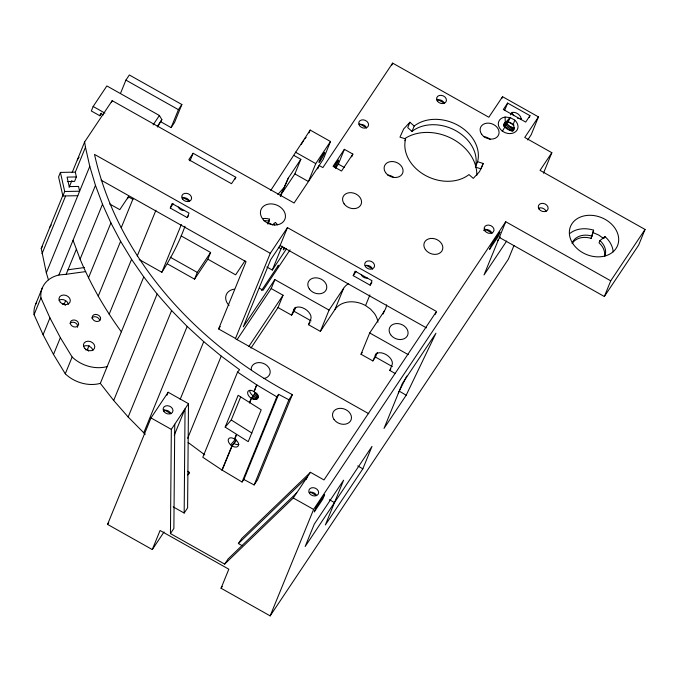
<?xml version="1.0" encoding="UTF-8"?>
<svg xmlns="http://www.w3.org/2000/svg" width="679" height="679" viewBox="0 0 679 679"><rect width="100%" height="100%" fill="white"/><g stroke="black" fill="none" stroke-linecap="round" stroke-linejoin="round"><path stroke-width="1.02" d="M368.799 413.732L235.401 338.668L270.284 253.309L287.438 227.618L436.487 311.483L323.993 479.934L310.439 472.304L293.286 497.996L224.664 564.096L170.446 533.592L171.329 429.374L188.482 403.682L168.154 392.25L151.001 417.933L107.562 524.392L152.291 549.557L164.055 531.946M174.758 424.231L173.875 528.457L170.446 533.592M173.187 506.865L184.17 513.044L185.053 408.826L174.265 435.256M188.482 403.682L187.599 507.909L184.17 513.044M503.665 124.444C507.357 118.307 517.092 125.046 513.366 130.826C509.683 131.217 505.499 128.382 503.546 125.309L504.752 122.814M77.576 327.27L77.211 324.579A4.295 3.37 22.2 0 0 74.707 322.576L73.629 322.287A4.295 3.37 22.2 0 0 69.979 323.45M267.84 223.943L268.197 222.551L272.635 224.851M267.993 223.798L269.571 219.19A12.884 10.117 22.2 0 0 263.096 218.57M572.38 243.184A17.578 13.792 22.2 0 1 591.129 238.38L593.607 230.189A25.386 19.92 22.2 0 0 570.156 233.237M591.129 238.38L593.607 230.189M513.129 124.834L514.75 120.124L510.192 117.56L505.091 117.068A10.151 7.97 22.2 0 0 499.455 127.924A10.151 7.97 22.2 0 0 514.258 132.609A10.151 7.97 22.2 0 0 514.75 120.124M270.751 190.417L310.176 130.071L330.503 141.512L323.187 159.438L294.092 203.013L112.188 100.662L84.637 141.945L85.469 147.258L75.318 172.135L60.406 172.415L58.572 176.896L62.875 195.976L77.788 195.705M157.52 127.015L161.865 119.631L159.395 115.489L106.875 85.936L93.15 106.484L91.325 110.974L99.796 115.736L101.51 113.164M48.421 279.807L46.325 272.797L41.224 248.412L63.02 194.966M72.161 172.551L84.637 141.945M62.875 195.976L64.709 191.495L60.406 172.415M42.022 253.717L65.523 196.138M69.105 187.353L71.898 180.521M99.796 115.736L100.713 113.495L103.25 114.921M75.318 172.135L76.396 176.939L74.571 181.42L67.323 181.548M111.407 102.58L112.188 100.662M46.325 272.797L89.772 166.347L85.469 147.258M120.429 93.558L125.912 80.114L129.341 74.979L181.862 104.524L174.545 122.458L171.116 127.593L160.957 121.872M35.52 304.548L42.387 287.743M145.272 434.314L128.17 416.999L113.682 400.466L100.322 383.372A31.336 24.597 22.2 0 1 65.277 373.815L53.497 354.463L43.083 334.73L34.077 314.683L40.935 297.869A31.336 24.597 22.2 0 1 58.878 275.012L95.459 185.367L89.772 166.347M58.878 275.012L66.169 274.274L76.362 249.295M43.083 334.73L49.949 317.916L40.935 297.869M121.354 331.827C104.897 309.268 90.876 284.942 80.105 259.157L102.512 204.252L95.459 185.367M65.311 305.558L64.395 303.666L65.549 300.814M53.497 354.463L60.363 337.658L49.949 317.916M88.499 277.83L110.906 222.924L102.512 204.252M127.584 198.752L128.373 196.817L132.991 199.414M121.295 227.584L133.228 198.353M65.277 373.815L72.135 357.01L60.363 337.658M98.2 296.214L120.607 241.3L110.906 222.924M171.116 127.593L178.433 109.667L181.862 104.524M85.596 349.863L87.549 349.278L89.102 345.484M109.166 314.233L131.573 259.327L120.607 241.3M137.243 256.034L155.932 210.235M170.268 208.054L172.101 203.573L189.034 213.104L187.209 217.586L170.268 208.054L173.128 203.776M190.01 160.881L193.116 153.267L235.8 177.278L235.027 179.188M100.322 383.372L143.761 276.922L131.573 259.327M139.17 259.514L161.857 272.279L181.344 224.528M161.857 272.279C171.074 257.757 179.12 242.615 184.968 226.302M113.682 400.466L157.129 294.015L143.761 276.922M128.17 416.999L171.617 310.541L157.129 294.015M167.45 263.902L194.55 279.145L197.292 272.423L210.609 252.486L181.123 235.902M194.55 279.145L207.867 259.208L210.609 252.486M143.727 432.888L187.166 326.438L171.617 310.541M166.958 395.186L168.154 392.25M180.156 399.388L203.725 341.639L187.166 326.438M235.537 338.473L218.596 328.942L246.036 261.704L101.044 180.122M268.544 221.71L269.571 219.19M280.232 195.993L288.303 178.093L300.831 159.336L294.049 155.525M280.58 196.341L288.303 178.093M309.021 132.906L310.176 130.071M282.362 192.658L294.881 173.909L300.831 159.336M187.667 438.311L221.218 356.085L203.725 341.639M152.291 549.557L160.066 530.503L228.823 569.197L221.048 588.243L270.166 615.878L508.401 259.149L513.978 245.475M274.851 279.595L271.193 288.558L283.05 295.229L278.017 307.553L291.571 315.175L293.854 309.573A9.761 5.975 33.7 0 1 304.608 308.741A9.761 5.975 33.7 0 1 310.795 319.105L308.504 324.706L320.361 331.377L329.052 310.091L274.851 279.595L243.286 326.854L270.726 259.624L280.121 245.552L287.438 227.618M188.635 474.324L189.433 472.363L187.625 471.345M266.889 267.008L272.304 270.055L280.996 248.76L282.693 246.214M330.503 141.512L315.752 163.605L308.427 181.531L294.881 173.909M277.652 267.161L278.432 265.234L261.542 290.527M317.764 168.867L319.138 165.506L322.864 167.603L392.64 63.122L488.838 117.246L502.562 96.698L538.464 116.898L531.148 134.832L527.719 139.967M221.218 356.085L239.585 369.716L237.557 372.092L202.8 457.256L221.965 470.021L242.055 482.005L243.88 479.493L278.628 394.329L288.898 399.77L292.326 394.635C198.54 345.246 117.976 259.989 94.508 154.405L270.284 253.309M225.173 427.125L238.159 395.297L261.211 409.836L248.225 441.656L225.173 427.125L231.25 419.987L240.697 396.842M335.519 168.358L338.354 164.114L344.389 149.321L352.859 154.091L351.722 156.866M253.98 391.579L252.681 390.883A5.831 3.497 40.4 0 0 247.81 391.749A5.831 3.497 40.4 0 0 250.042 397.351L254.124 399.473L256.45 399.337L257.808 398.055L257.316 394.805L253.98 391.579L256.721 384.857L237.557 372.092M254.184 391.715L256.721 384.857M391.842 65.074L392.64 63.122M291.571 315.175L294.143 311.322L295.662 307.587M242.055 482.005L276.811 396.833L278.628 394.329M243.88 479.493L254.141 484.942L288.898 399.77M292.326 394.635L257.57 479.798L254.141 484.942M409.921 122.245L407.723 127.627L412 131.412A37.829 29.689 22.2 0 1 456.016 130.809A37.829 29.689 22.2 0 1 475.393 167.085L481.012 168.859L483.21 163.486L477.592 161.704A37.829 29.689 22.2 0 0 458.206 125.428A37.829 29.689 22.2 0 0 414.198 126.039L409.921 122.245L403.657 128.968L399.973 137.141L405.601 138.915A37.829 29.689 22.2 0 0 424.978 175.19A37.829 29.689 22.2 0 0 468.985 174.588L473.263 178.373L479.535 171.66L483.21 163.486M320.361 331.377L334.942 309.548L343.633 288.252A23.434 18.392 22.2 0 1 348.666 283.491M404.862 140.714L405.601 138.915M353.224 275.657L355.049 271.176L371.99 280.707L370.157 285.188L353.224 275.657L356.085 271.371M412 131.412L414.198 126.039M334.942 309.548A23.434 18.392 22.2 0 1 365.557 305.567L369.902 294.924M306.212 479.399L307.01 477.447L238.38 543.548L242.047 545.61M377.346 352.401L375.436 357.069L372.864 360.922L361.007 354.251L369.699 332.956L384.28 311.126A23.434 18.392 22.2 0 0 386.614 304.846M383.092 314.029L384.28 311.126M372.864 360.922L376.183 353.776M270.166 615.878L313.613 509.428L505.736 221.736L610.744 280.826L604.344 296.511L499.337 237.429L505.736 221.736M395.22 373.501L389.797 370.445L392.089 364.844A9.761 5.975 33.7 0 0 385.91 354.48A9.761 5.975 33.7 0 0 375.147 355.321M501.789 98.582L502.562 96.698M475.393 167.085L477.592 161.704M504.556 110.584L507.62 103.081L529.976 115.659L529.213 117.535M362.858 468.807L371.999 446.4L305.16 546.493L314.301 524.078L343.625 480.172L325.334 524.994L362.858 468.807L357.774 465.955M435.332 314.309L436.096 312.425M498.42 239.67L484.017 274.97L506.695 241.011M543.472 173.204L551.84 152.699L524.748 137.447L538.464 116.898M613.179 251.901A25.386 19.92 22.2 0 0 605.006 236.606L599.939 240.578L599.022 242.819A17.578 13.792 22.2 0 1 604.539 256.178M604.395 238.1L605.006 236.606M551.84 152.699L540.043 170.37L645.05 229.451L638.65 245.136L604.344 296.511M234.527 439.058L233.296 438.379A5.856 3.514 40.4 0 0 228.399 439.245A5.856 3.514 40.4 0 0 230.639 444.872L232.116 445.984A5.856 3.565 36 0 0 238.219 445.942A5.856 3.565 36 0 0 235.986 440.06L234.527 439.058L236.36 434.577M249.397 402.783L251.23 398.31L255.83 392.657M234.73 439.186L236.564 434.713M249.6 402.919L251.442 398.437L255.703 392.564M221.965 470.021L231.904 445.857L236.462 440.179M222.169 470.148L232.116 445.984L236.368 440.119M398.301 393.022L406.78 376.047M406.178 395.22L435.943 333.219L402.299 383.593L384.008 428.415L406.178 395.22L399.473 391.274M508.045 121.982L510.192 117.56L505.295 122.746L505.091 117.068M504.217 126.489L506.407 122.39C507.595 125.454 510.837 127.618 514.113 127.584L511.805 131.047M502.29 131.471L504.76 127.117L507.765 124.664M503.546 125.309L504.981 122.814M41.224 248.412L42.539 246.324M49.907 227.126L51.231 225.029M77.33 159.879L79.095 157.239M153.106 124.902L159.395 115.489M157.29 126.481L161.865 119.631M128.373 196.817L119.793 209.658L109.692 203.98M193.116 153.267L188.83 159.684L231.514 183.703L235.8 177.278M187.209 217.586L188.346 215.871M244.992 260.812L235.621 274.834L207.867 259.208M218.596 328.942L220.259 326.455M344.389 149.321L333.066 166.279L341.537 171.04L352.859 154.091M272.304 270.055L286.487 248.811M290.069 249.838L263.062 290.264L259.471 288.244M107.562 524.392L108.733 522.635M237.039 339.704L271.193 288.558M248.896 346.375L283.05 295.229M250.933 348.115L278.017 307.553M293.854 309.573L295.399 307.264M187.71 474.944L189.433 472.363M308.504 324.706L310.048 322.398M329.052 310.091L343.633 288.252M370.157 285.188L371.871 282.617M507.62 103.081L503.334 109.497L525.69 122.076L529.976 115.659M503.92 126.107L506.407 122.39M504.616 127.007L506.933 123.544M361.007 354.251L362.179 352.503M224.664 564.096L228.093 558.961L296.715 492.852M238.38 543.548L241.817 538.405L310.439 472.304M221.048 588.243L222.228 586.486M389.797 370.445L390.832 368.909M497.588 240.68L500.16 237.056M610.744 280.826L645.05 229.451M252.775 399.091L257.027 393.243M254.124 399.473L257.765 394.457M255.372 399.558L258.41 395.382M256.45 399.337L258.275 396.825M257.282 398.819L258.495 397.147M506.78 122.212L510.192 117.56M512.331 131.055L514.054 128.823M230.639 444.872L235.375 439.321M277.855 194.491L283.398 188.227M510.752 130.657L514.113 127.584M509.505 130.13L512.849 127.525M505.957 127.941L508.851 125.691M508.231 129.375L511.482 127.168M506.874 128.645L510.124 126.549M62.366 304.107L64.395 303.666M67.993 269.792L84.451 267.534M66.169 274.274L85.698 271.592M76.396 176.939L67.077 177.109L69.216 186.598L78.535 186.428L79.613 191.223L64.709 191.495M592.691 232.43L598.768 235.07L603.325 238.304M508.647 122.118L514.011 125.14M437.242 99.236L444.372 103.25M359.369 123.773L366.499 127.779M484.806 229.01L491.944 233.024M338.354 164.114L344.278 167.45M295.424 152.164L315.752 163.605M125.912 80.114L178.433 109.667M93.15 106.484L104.897 113.096M366.261 265.319L372.499 268.833M280.121 245.552L426.404 327.855M278.28 247.241L280.996 248.76M182.413 197.216L189.543 201.23A5.076 3.981 22.2 0 0 182.159 198.098M369.699 332.956L408.274 354.667M294.143 311.322L311.075 320.853M375.436 357.069L392.377 366.601M170.191 257.18L197.292 272.423M329.4 499.727L334.484 502.587M163.775 409.641L170.904 413.655M310.337 492.105L316.575 495.619A5.076 3.981 22.2 0 0 309.191 492.487M151.001 417.933L171.329 429.374M293.286 497.996L313.613 509.428M256.925 384.993L276.811 396.833M251.926 433.083L231.25 419.987M365.557 305.567L370.471 309.055L374.341 313.35A23.434 18.392 22.2 0 1 377.914 322.186M188.134 442.487L204.829 454.879M253.259 395.925L252.07 394.974A5.831 3.497 40.4 0 1 249.643 390.349M87.549 349.278L88.584 351.051M73.052 240.273L80.105 259.157M263.647 378.483A9.761 7.664 22.2 0 0 267.764 376.837L269.164 375.343A9.761 7.664 22.2 0 0 268.646 367.398L267.025 365.608A9.761 7.664 22.2 0 0 256.586 362.883A9.761 7.664 22.2 0 0 251.213 369.656M107.18 366.567A31.336 24.597 22.2 0 1 72.135 357.01M229.044 305.423A12.884 10.117 22.2 0 1 234.289 289.161M263.927 220.785A10.151 7.97 22.2 0 1 269.028 221.278M274.766 225.055A10.151 7.97 22.2 0 0 273.586 223.841L275.36 222.449A12.884 10.117 22.2 0 1 277.49 224.808M284.781 248.149A5.856 0.577 -60.6 0 1 284.026 247.64M301.332 144.304A9.761 0.959 -60.6 0 1 303.785 140.341M304.82 138.872A9.761 0.959 -60.6 0 1 306.144 137.447M334.17 166.856A5.856 0.577 -60.6 0 1 338.583 160.091A5.856 0.577 -60.6 0 1 335.053 167.45M163.52 410.523A5.076 3.981 22.2 0 1 170.913 413.732M367.517 278.11A5.076 3.981 22.2 0 1 361.287 274.605M365.107 265.701A5.076 3.981 22.2 0 1 372.499 268.909M436.987 100.119A5.076 3.981 22.2 0 1 444.372 103.327M483.575 230.453A5.076 3.981 22.2 0 1 491.944 233.101M359.115 124.656A5.076 3.981 22.2 0 1 366.499 127.856M184.561 210.507A5.076 3.981 22.2 0 1 178.339 207.01M238.932 444.321A5.856 3.565 36 0 1 233.932 443.48M483.592 136.615A9.761 7.664 22.2 0 1 490.45 139.585M387.582 175.012A9.761 7.664 22.2 0 1 393.795 177.465M510.515 114.87A5.856 3.582 33.7 0 1 516.481 113.053A5.856 3.582 33.7 0 1 520.861 119.623M521.209 118.35A5.856 3.582 33.7 0 1 517.483 118.18M513.765 115.676A5.856 3.582 33.7 0 1 512.238 112.307M404.922 138.516A43.745 34.323 22.2 0 1 451.637 138.474A43.745 34.323 22.2 0 1 476.777 175.42M91.775 318.103A4.295 3.37 22.2 0 1 98.998 318.799L99.474 319.682A4.295 3.37 22.2 0 1 99.677 320.598M34.077 314.683A31.336 24.597 22.2 0 1 36.683 302.282M59.115 300.16A5.856 4.6 22.2 0 1 68.409 304.226M83.585 346.349A5.856 4.6 22.2 0 1 89.187 346.282L90.511 347.037A5.856 4.6 22.2 0 1 92.879 350.406M572.074 243.371A17.578 13.792 22.2 0 1 592.046 236.139M599.939 240.578A17.578 13.792 22.2 0 1 604.658 256.518M538.685 208.156A5.076 3.981 22.2 0 1 546.077 211.364M78.645 324.155L78.06 325.793A4.295 3.37 22.2 0 1 70.82 324.672A4.295 3.37 22.2 0 1 74.537 320.047L75.624 320.335A4.295 3.37 22.2 0 1 78.127 322.338L78.645 324.155M316.075 507.493L314.241 511.974L322.822 499.124L324.647 494.643L316.075 507.493M491.435 244.898L489.601 249.38L498.182 236.538L500.007 232.057L491.435 244.898M100.39 317.441L99.915 316.558A4.295 3.37 22.2 0 0 94.61 314.572A4.295 3.37 22.2 0 0 92.446 318.468L92.921 319.359A4.295 3.37 22.2 0 0 98.226 321.337A4.295 3.37 22.2 0 0 100.39 317.441M334.043 419.495A9.761 7.664 22.2 0 0 350.457 421.082A9.761 7.664 22.2 0 0 341.469 408.376A9.761 7.664 22.2 0 0 334.043 419.495M309.352 288.991A9.761 7.664 22.2 0 0 325.767 290.578A9.761 7.664 22.2 0 0 316.779 277.864A9.761 7.664 22.2 0 0 309.352 288.991M390.654 334.73A9.761 7.664 22.2 0 0 407.069 336.317A9.761 7.664 22.2 0 0 398.081 323.603A9.761 7.664 22.2 0 0 390.654 334.73M262.45 218.638A12.884 10.117 22.2 0 0 284.119 220.726A12.884 10.117 22.2 0 0 272.254 203.955A12.884 10.117 22.2 0 0 262.45 218.638M320.446 160.745A5.856 0.577 -60.6 0 0 324.732 152.368A5.856 0.577 -60.6 0 0 320.276 159.039A5.856 0.577 -60.6 0 0 320.446 160.745M344.109 203.827A9.761 7.664 22.2 0 0 360.524 205.414A9.761 7.664 22.2 0 0 351.535 192.7A9.761 7.664 22.2 0 0 344.109 203.827M425.402 249.566A9.761 7.664 22.2 0 0 441.817 251.154A9.761 7.664 22.2 0 0 432.829 238.448A9.761 7.664 22.2 0 0 425.402 249.566M163.919 411.508A5.076 3.981 22.2 0 0 172.449 412.331A5.076 3.981 22.2 0 0 167.781 405.728A5.076 3.981 22.2 0 0 163.919 411.508M309.59 493.472A5.076 3.981 22.2 0 0 318.12 494.295A5.076 3.981 22.2 0 0 313.452 487.692A5.076 3.981 22.2 0 0 309.59 493.472M365.506 266.686A5.076 3.981 22.2 0 0 374.044 267.509A5.076 3.981 22.2 0 0 369.368 260.906A5.076 3.981 22.2 0 0 365.506 266.686M437.378 101.103A5.076 3.981 22.2 0 0 445.916 101.926A5.076 3.981 22.2 0 0 441.24 95.323A5.076 3.981 22.2 0 0 437.378 101.103M484.95 230.885A5.076 3.981 22.2 0 0 493.489 231.709A5.076 3.981 22.2 0 0 488.812 225.097A5.076 3.981 22.2 0 0 484.95 230.885M359.505 125.64A5.076 3.981 22.2 0 0 368.043 126.464A5.076 3.981 22.2 0 0 363.367 119.852A5.076 3.981 22.2 0 0 359.505 125.64M182.549 199.083A5.076 3.981 22.2 0 0 191.088 199.906A5.076 3.981 22.2 0 0 186.411 193.303A5.076 3.981 22.2 0 0 182.549 199.083M481.649 134.289A9.761 7.664 22.2 0 0 498.063 135.876A9.761 7.664 22.2 0 0 489.075 123.171A9.761 7.664 22.2 0 0 481.649 134.289M385.638 172.687A9.761 7.664 22.2 0 0 402.053 174.274A9.761 7.664 22.2 0 0 393.065 161.568A9.761 7.664 22.2 0 0 385.638 172.687M84.773 348.437A5.856 4.6 22.2 0 0 94.474 348.335A5.856 4.6 22.2 0 0 88.075 341.189A5.856 4.6 22.2 0 0 84.773 348.437M60.304 302.257A5.856 4.6 22.2 0 0 70.005 302.155A5.856 4.6 22.2 0 0 63.614 295.009A5.856 4.6 22.2 0 0 60.304 302.257M573.356 244.338A25.386 19.92 22.2 0 0 616.04 248.463A25.386 19.92 22.2 0 0 592.674 215.421A25.386 19.92 22.2 0 0 573.356 244.338M539.084 209.14A5.076 3.981 22.2 0 0 547.614 209.964A5.076 3.981 22.2 0 0 542.945 203.361A5.076 3.981 22.2 0 0 539.084 209.14"/></g></svg>
